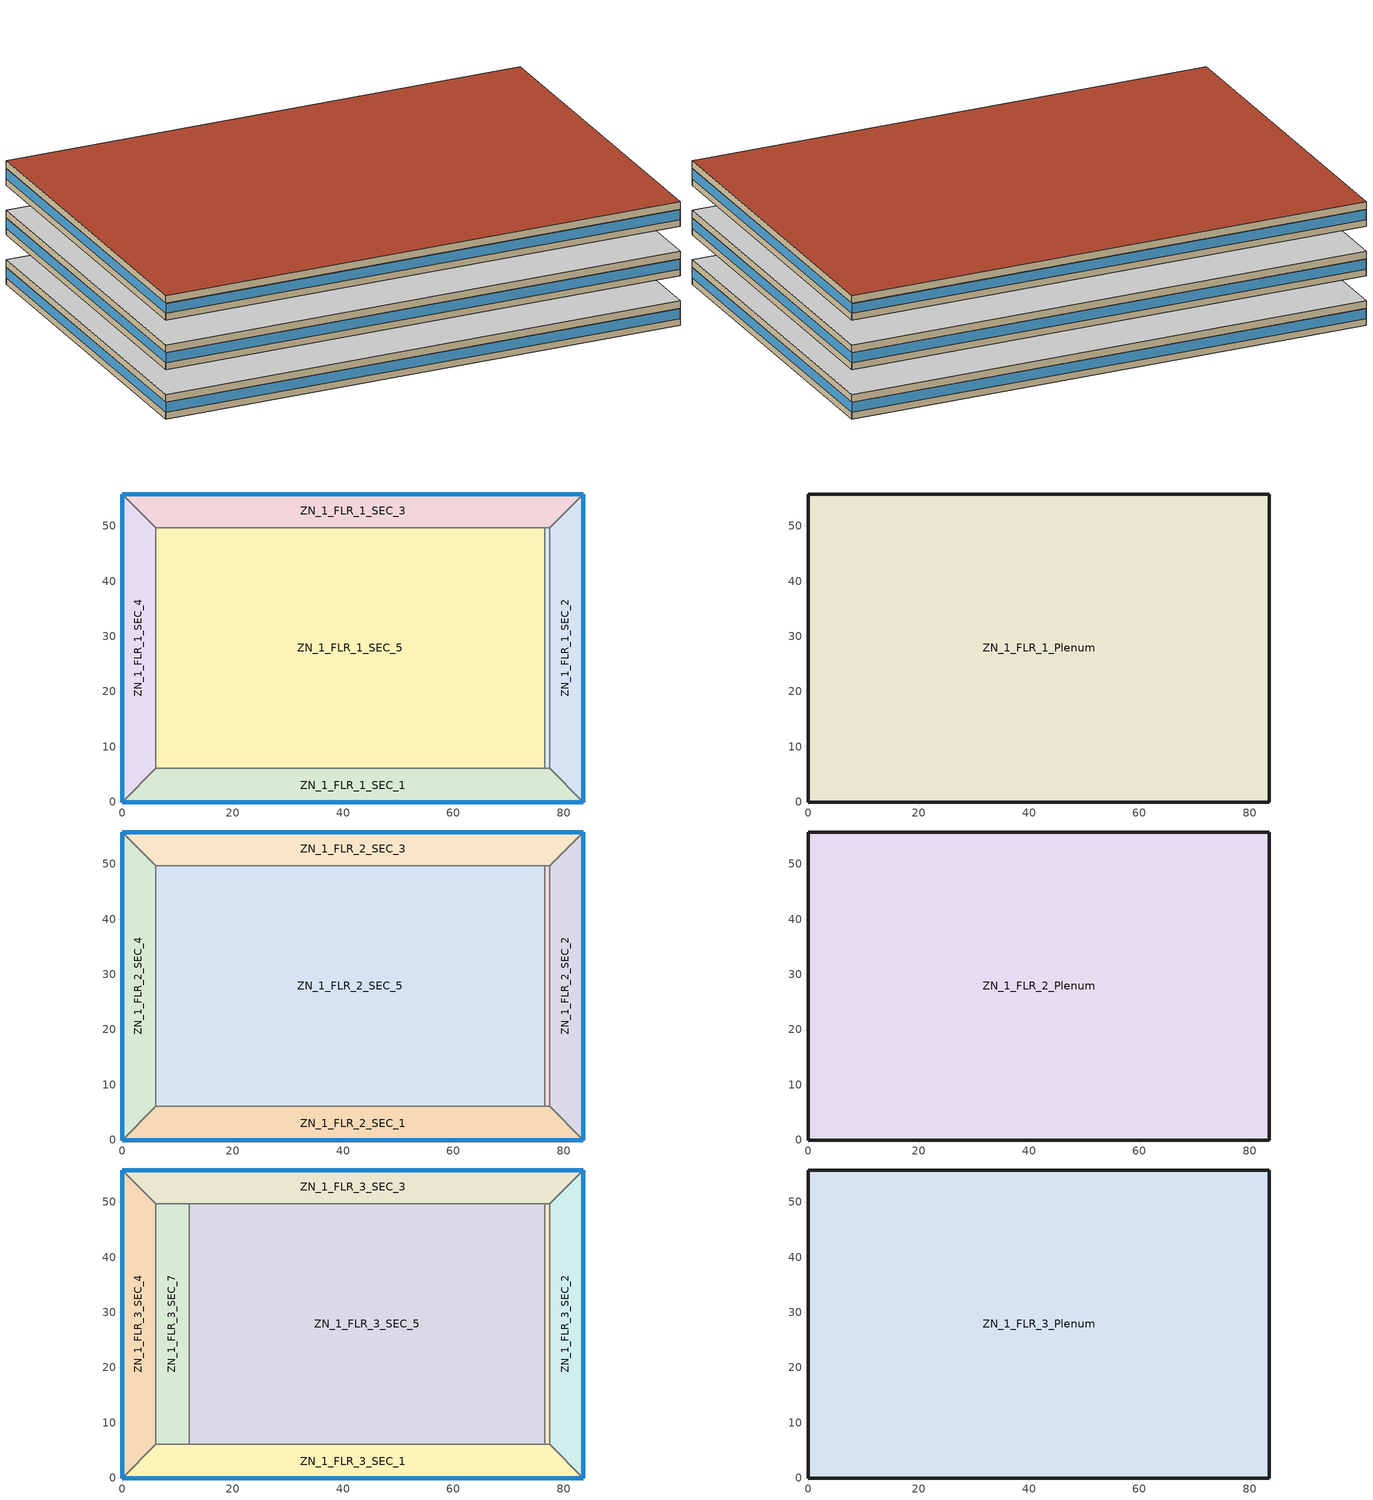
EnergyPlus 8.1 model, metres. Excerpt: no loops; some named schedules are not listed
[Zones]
ZN_1_FLR_1_SEC_1
 floor ground (ext_slab_8in_with_carpet): 77.42,6.1 83.52,0 0,0 6.1,6.1 z0
 wall outside (nonres_ext_wall): 0,0 83.52,0 z0:2.74
 wall to ZN_1_FLR_1_SEC_2 (int_wall): 83.52,0 77.42,6.1 z0:2.74
 wall to ZN_1_FLR_1_SEC_5 (int_wall): 76.5,6.1 6.1,6.1 z0:2.74
 wall to ZN_1_FLR_1_SEC_4 (int_wall): 6.1,6.1 0,0 z0:2.74
 wall to ZN_1_FLR_1_SEC_6 (int_wall): 77.42,6.1 76.5,6.1 z0:2.74
 window (SimpleWindow): 0.05,0 83.47,0 z1.1:2.69
 ceiling to ZN_1_FLR_1_Plenum (DropCeiling): 0,0 83.52,0 77.42,6.1 6.1,6.1 z2.74
ZN_1_FLR_1_SEC_2
 floor ground (ext_slab_8in_with_carpet): 83.52,55.78 83.52,0 77.42,6.1 77.42,49.68 z0
 wall outside (nonres_ext_wall): 83.52,0 83.52,55.78 z0:2.74
 wall to ZN_1_FLR_1_SEC_3 (int_wall): 83.52,55.78 77.42,49.68 z0:2.74
 wall to ZN_1_FLR_1_SEC_6 (int_wall): 77.42,49.68 77.42,6.1 z0:2.74
 window (SimpleWindow): 83.52,0.05 83.52,55.73 z1.1:2.69
 ceiling to ZN_1_FLR_1_Plenum (DropCeiling): 77.42,49.68 77.42,6.1 83.52,0 83.52,55.78 z2.74
ZN_1_FLR_1_SEC_3
 floor ground (ext_slab_8in_with_carpet): 83.52,55.78 77.42,49.68 6.1,49.68 0,55.78 z0
 wall outside (nonres_ext_wall): 83.52,55.78 0,55.78 z0:2.74
 wall to ZN_1_FLR_1_SEC_6 (int_wall): 76.5,49.68 77.42,49.68 z0:2.74
 wall to ZN_1_FLR_1_SEC_4 (int_wall): 0,55.78 6.1,49.68 z0:2.74
 wall to ZN_1_FLR_1_SEC_5 (int_wall): 6.1,49.68 76.5,49.68 z0:2.74
 window (SimpleWindow): 83.47,55.78 0.05,55.78 z1.1:2.69
 ceiling to ZN_1_FLR_1_Plenum (DropCeiling): 0,55.78 6.1,49.68 77.42,49.68 83.52,55.78 z2.74
ZN_1_FLR_1_SEC_4
 floor ground (ext_slab_8in_with_carpet): 6.1,49.68 6.1,6.1 0,0 0,55.78 z0
 wall outside (nonres_ext_wall): 0,55.78 0,0 z0:2.74
 wall to ZN_1_FLR_1_SEC_5 (int_wall): 6.1,6.1 6.1,49.68 z0:2.74
 window (SimpleWindow): 0,55.73 0,0.05 z1.1:2.69
 ceiling to ZN_1_FLR_1_Plenum (DropCeiling): 0,55.78 0,0 6.1,6.1 6.1,49.68 z2.74
ZN_1_FLR_1_SEC_5
 floor ground (ext_slab_8in_with_carpet): 76.5,49.68 76.5,6.1 6.1,6.1 6.1,49.68 z0
 wall to ZN_1_FLR_1_SEC_6 (int_wall): 76.5,6.1 76.5,49.68 z0:2.74
 ceiling to ZN_1_FLR_1_Plenum (DropCeiling): 6.1,49.68 6.1,6.1 76.5,6.1 76.5,49.68 z2.74
ZN_1_FLR_1_SEC_6
 floor ground (ext_slab_8in_with_carpet): 77.42,49.68 77.42,6.1 76.5,6.1 76.5,49.68 z0
 ceiling to ZN_1_FLR_1_Plenum (DropCeiling): 76.5,49.68 76.5,6.1 77.42,6.1 77.42,49.68 z2.74
ZN_1_FLR_1_Plenum
 wall outside (nonres_ext_wall): 0,0 83.52,0 83.52,55.78 0,55.78 0,0 z2.74:3.96
 ceiling adiabatic (int_slab_ceiling): 0,55.78 0,0 83.52,0 83.52,55.78 z3.96
ZN_1_FLR_2_SEC_1
 floor adiabatic (int_slab_floor): 77.42,6.1 83.52,0 0,0 6.1,6.1 z7.92
 wall outside (nonres_ext_wall): 0,0 83.52,0 z7.92:10.67
 wall to ZN_1_FLR_2_SEC_2 (int_wall): 83.52,0 77.42,6.1 z7.92:10.67
 wall to ZN_1_FLR_2_SEC_4 (int_wall): 6.1,6.1 0,0 z7.92:10.67
 wall to ZN_1_FLR_2_SEC_5 (int_wall): 76.5,6.1 6.1,6.1 z7.92:10.67
 wall to ZN_1_FLR_2_SEC_6 (int_wall): 77.42,6.1 76.5,6.1 z7.92:10.67
 window (SimpleWindow): 0.05,0 83.47,0 z9.02:10.61
 ceiling to ZN_1_FLR_2_Plenum (DropCeiling): 0,0 83.52,0 77.42,6.1 6.1,6.1 z10.67
ZN_1_FLR_2_SEC_2
 floor adiabatic (int_slab_floor): 83.52,55.78 83.52,0 77.42,6.1 77.42,49.68 z7.92
 wall outside (nonres_ext_wall): 83.52,0 83.52,55.78 z7.92:10.67
 wall to ZN_1_FLR_2_SEC_3 (int_wall): 83.52,55.78 77.42,49.68 z7.92:10.67
 wall to ZN_1_FLR_2_SEC_6 (int_wall): 77.42,49.68 77.42,6.1 z7.92:10.67
 window (SimpleWindow): 83.52,0.05 83.52,55.73 z9.02:10.61
 ceiling to ZN_1_FLR_2_Plenum (DropCeiling): 77.42,49.68 77.42,6.1 83.52,0 83.52,55.78 z10.67
ZN_1_FLR_2_SEC_3
 floor adiabatic (int_slab_floor): 83.52,55.78 77.42,49.68 6.1,49.68 0,55.78 z7.92
 wall outside (nonres_ext_wall): 83.52,55.78 0,55.78 z7.92:10.67
 wall to ZN_1_FLR_2_SEC_4 (int_wall): 0,55.78 6.1,49.68 z7.92:10.67
 wall to ZN_1_FLR_2_SEC_6 (int_wall): 76.5,49.68 77.42,49.68 z7.92:10.67
 wall to ZN_1_FLR_2_SEC_5 (int_wall): 6.1,49.68 76.5,49.68 z7.92:10.67
 window (SimpleWindow): 83.47,55.78 0.05,55.78 z9.02:10.61
 ceiling to ZN_1_FLR_2_Plenum (DropCeiling): 0,55.78 6.1,49.68 77.42,49.68 83.52,55.78 z10.67
ZN_1_FLR_2_SEC_4
 floor adiabatic (int_slab_floor): 6.1,49.68 6.1,6.1 0,0 0,55.78 z7.92
 wall outside (nonres_ext_wall): 0,55.78 0,0 z7.92:10.67
 wall to ZN_1_FLR_2_SEC_5 (int_wall): 6.1,6.1 6.1,49.68 z7.92:10.67
 window (SimpleWindow): 0,55.73 0,0.05 z9.02:10.61
 ceiling to ZN_1_FLR_2_Plenum (DropCeiling): 0,55.78 0,0 6.1,6.1 6.1,49.68 z10.67
ZN_1_FLR_2_SEC_5
 floor adiabatic (int_slab_floor): 76.5,49.68 76.5,6.1 6.1,6.1 6.1,49.68 z7.92
 wall inside (int_wall): 6.1,6.1 76.5,6.1 / 76.5,49.68 6.1,49.68 z7.92:10.67
 wall to ZN_1_FLR_2_SEC_6 (int_wall): 76.5,6.1 76.5,49.68 z7.92:10.67
 ceiling to ZN_1_FLR_2_Plenum (DropCeiling): 6.1,49.68 6.1,6.1 76.5,6.1 76.5,49.68 z10.67
ZN_1_FLR_2_SEC_6
 floor adiabatic (int_slab_floor): 77.42,49.68 77.42,6.1 76.5,6.1 76.5,49.68 z7.92
 ceiling to ZN_1_FLR_2_Plenum (DropCeiling): 76.5,49.68 76.5,6.1 77.42,6.1 77.42,49.68 z10.67
ZN_1_FLR_2_Plenum
 wall outside (nonres_ext_wall): 0,0 83.52,0 83.52,55.78 0,55.78 0,0 z10.67:11.89
 ceiling adiabatic (int_slab_ceiling): 0,55.78 0,0 83.52,0 83.52,55.78 z11.89
ZN_1_FLR_3_SEC_1
 floor adiabatic (int_slab_floor): 77.42,6.1 83.52,0 0,0 6.1,6.1 z15.85
 wall outside (nonres_ext_wall): 0,0 83.52,0 z15.85:18.59
 wall to ZN_1_FLR_3_SEC_2 (int_wall): 83.52,0 77.42,6.1 z15.85:18.59
 wall to ZN_1_FLR_3_SEC_4 (int_wall): 6.1,6.1 0,0 z15.85:18.59
 wall to ZN_1_FLR_3_SEC_6 (int_wall): 77.42,6.1 76.5,6.1 z15.85:18.59
 wall to ZN_1_FLR_3_SEC_7 (int_wall): 12.19,6.1 6.1,6.1 z15.85:18.59
 wall to ZN_1_FLR_3_SEC_5 (int_wall): 76.5,6.1 12.19,6.1 z15.85:18.59
 window (SimpleWindow): 0.05,0 83.47,0 z16.95:18.54
 ceiling to ZN_1_FLR_3_Plenum (DropCeiling): 0,0 83.52,0 77.42,6.1 6.1,6.1 z18.59
ZN_1_FLR_3_SEC_2
 floor adiabatic (int_slab_floor): 83.52,55.78 83.52,0 77.42,6.1 77.42,49.68 z15.85
 wall outside (nonres_ext_wall): 83.52,0 83.52,55.78 z15.85:18.59
 wall to ZN_1_FLR_3_SEC_3 (int_wall): 83.52,55.78 77.42,49.68 z15.85:18.59
 wall to ZN_1_FLR_3_SEC_6 (int_wall): 77.42,49.68 77.42,6.1 z15.85:18.59
 window (SimpleWindow): 83.52,0.05 83.52,55.73 z16.95:18.54
 ceiling to ZN_1_FLR_3_Plenum (DropCeiling): 77.42,49.68 77.42,6.1 83.52,0 83.52,55.78 z18.59
ZN_1_FLR_3_SEC_3
 floor adiabatic (int_slab_floor): 83.52,55.78 77.42,49.68 6.1,49.68 0,55.78 z15.85
 wall outside (nonres_ext_wall): 83.52,55.78 0,55.78 z15.85:18.59
 wall to ZN_1_FLR_3_SEC_4 (int_wall): 0,55.78 6.1,49.68 z15.85:18.59
 wall to ZN_1_FLR_3_SEC_7 (int_wall): 6.1,49.68 12.19,49.68 z15.85:18.59
 wall to ZN_1_FLR_3_SEC_6 (int_wall): 76.5,49.68 77.42,49.68 z15.85:18.59
 wall to ZN_1_FLR_3_SEC_5 (int_wall): 12.19,49.68 76.5,49.68 z15.85:18.59
 window (SimpleWindow): 83.47,55.78 0.05,55.78 z16.95:18.54
 ceiling to ZN_1_FLR_3_Plenum (DropCeiling): 0,55.78 6.1,49.68 77.42,49.68 83.52,55.78 z18.59
ZN_1_FLR_3_SEC_4
 floor adiabatic (int_slab_floor): 6.1,49.68 6.1,6.1 0,0 0,55.78 z15.85
 wall outside (nonres_ext_wall): 0,55.78 0,0 z15.85:18.59
 wall to ZN_1_FLR_3_SEC_7 (int_wall): 6.1,6.1 6.1,49.68 z15.85:18.59
 window (SimpleWindow): 0,55.73 0,0.05 z16.95:18.54
 ceiling to ZN_1_FLR_3_Plenum (DropCeiling): 0,55.78 0,0 6.1,6.1 6.1,49.68 z18.59
ZN_1_FLR_3_SEC_5
 floor adiabatic (int_slab_floor): 76.5,49.68 76.5,6.1 12.19,6.1 12.19,49.68 z15.85
 wall inside (int_wall): 12.19,6.1 76.5,6.1 / 76.5,49.68 12.19,49.68 z15.85:18.59
 wall to ZN_1_FLR_3_SEC_6 (int_wall): 76.5,6.1 76.5,49.68 z15.85:18.59
 wall to ZN_1_FLR_3_SEC_7 (int_wall): 12.19,49.68 12.19,6.1 z15.85:18.59
 ceiling to ZN_1_FLR_3_Plenum (DropCeiling): 12.19,49.68 12.19,6.1 76.5,6.1 76.5,49.68 z18.59
ZN_1_FLR_3_SEC_6
 floor adiabatic (int_slab_floor): 77.42,49.68 77.42,6.1 76.5,6.1 76.5,49.68 z15.85
 ceiling to ZN_1_FLR_3_Plenum (DropCeiling): 76.5,49.68 76.5,6.1 77.42,6.1 77.42,49.68 z18.59
ZN_1_FLR_3_SEC_7
 floor adiabatic (int_slab_floor): 12.19,49.68 12.19,6.1 6.1,6.1 6.1,49.68 z15.85
 ceiling to ZN_1_FLR_3_Plenum (DropCeiling): 6.1,49.68 6.1,6.1 12.19,6.1 12.19,49.68 z18.59
ZN_1_FLR_3_Plenum
 wall outside (nonres_ext_wall): 0,0 83.52,0 83.52,55.78 0,55.78 0,0 z18.59:19.81
 roof outside (nonres_roof): 0,55.78 0,0 83.52,0 83.52,55.78 z19.81
[Building]
LargeOffice: North Axis {deg}=0; Terrain=City; Loads Convergence Tolerance Value=0.04; Temperature Convergence Tolerance Value {deltaC}=0.2; Solar Distribution=FullInteriorAndExterior; Maximum Number of Warmup Days=25; Minimum Number of Warmup Days=6
[Site:Location]
Site:Location=Seattle Seattle Tacoma Intl A_WA_USA Design_Conditions; Latitude {N+ S-}=47.47; Longitude {W- E+}=-122.32; Time Zone Relative to GMT {GMT+/-}=-8; Elevation {m}=122
[SizingPeriod:DesignDay] Day of Month=21; Dry-Bulb Temperature Range Modifier Type=DefaultMultipliers; Humidity Condition Type=Wetbulb; Barometric Pressure {Pa}=99868; Rain {Yes/No}=No; Snow on ground {Yes/No}=No; Daylight Savings Time Indicator=No
Name | Month | Day Type | Maximum Dry-Bulb Temperature {C} | Daily Dry-Bulb Temperature Range {C} | Wetbulb at Maximum Dry-Bulb {C} | Wind Speed {m/s} design conditions vs. traditional 6.71 m/s (15 mph) | Wind Direction {Degrees; N=0, S=180} | Solar Model Indicator | Clearness {0.0 to 1.1} | Wind Speed {m/s} design conditions vs. traditional 3.35 m/s (7mph) | ASHRAE Clear Sky Optical Depth for Beam Irradiance (taub) | ASHRAE Clear Sky Optical Depth for Diffuse Irradiance (taud)
Seattle Seattle Tacoma Intl A Ann Htg 99.6% Condns DB | 12 | WinterDesignDay | -4.2 | 0 | -4.2 | 4.3 | 20 | ASHRAEClearSky | 0
Seattle Seattle Tacoma Intl A Ann Clg .4% Condns DB=>MWB | 8 | SummerDesignDay | 29.4 | 10.4 | 18.3 |  | 350 | ASHRAETau |  | 4.2 | 0.352 | 2.561
[Site:WaterMainsTemperature]
Calculation Method=Correlation; Annual Average Outdoor Air Temperature {C}=11.22; Maximum Difference In Monthly Average Outdoor Air Temperatures {deltaC}=14.3
[Material]
Name | Roughness | Thickness {m} | Conductivity {W/m-K} | Density {kg/m3} | Specific Heat {J/kg-K} | Thermal Absorptance | Solar Absorptance | Visible Absorptance | Absorptance:Thermal | Absorptance:Solar | Absorptance:Visible
Std Wood 6inch | MediumSmooth | 0.15 | 0.12 | 540 | 1210 | 0.9 | 0.7 | 0.7
AC02 Acoustic Ceiling | MediumSmooth | 0.0127 | 0.057 | 288 | 1339 | 0.9 | 0.7 | 0.2
F08 Metal surface | Smooth | 0.0008 | 45.28 | 7824 | 500
F13 Built-up roofing | Rough | 0.0095 | 0.16 | 1120 | 1460 |  |  |  | 0.9 | 0.7
G01 13mm gypsum board | Smooth | 0.0127 | 0.16 | 800 | 1090 |  |  |  | 0.9 | 0.7 | 0.5
200mm Normalweight concrete wall; 200mm Normalweight concrete floor | MediumRough | 0.2032 | 2.31 | 2322 | 832
100mm Normalweight concrete floor | MediumRough | 0.1016 | 2.31 | 2322 | 832
[Material:NoMass]
CP02 CARPET PAD: VeryRough, 0.21648, 0.9, 0.7, 0.8
Nonres_Roof_Insulation: MediumSmooth, 2.59654, 0.9, 0.7, 0.7
Nonres_Exterior_Wall_Insulation: MediumSmooth, 0.849827, 0.9, 0.7, 0.7
[Construction]
InteriorFurnishings: Std Wood 6inch
DropCeiling: AC02 Acoustic Ceiling
int_wall: G01 13mm gypsum board, G01 13mm gypsum board
ext_slab_8in_with_carpet: 200mm Normalweight concrete floor, CP02 CARPET PAD
int_slab_floor: 100mm Normalweight concrete floor, CP02 CARPET PAD
int_slab_ceiling: CP02 CARPET PAD, 100mm Normalweight concrete floor
nonres_roof: F13 Built-up roofing, Nonres_Roof_Insulation, F08 Metal surface
nonres_ext_wall: 200mm Normalweight concrete wall, Nonres_Exterior_Wall_Insulation, G01 13mm gypsum board
SimpleWindow: SimpleWindowLayer
[WindowMaterial:SimpleGlazingSystem]
SimpleWindowLayer: U-Factor {W/m2-K}=3.24; Solar Heat Gain Coefficient=0.39; Visible Transmittance=0.495
[WindowMaterial:Blind]
BLIND WITH MEDIUM REFLECTIVITY SLATS: Slat Orientation=Horizontal; Slat Width {m}=0.025; Slat Separation {m}=0.01875; Slat Thickness {m}=0.001; Slat Angle {deg}=45; Slat Conductivity {W/m-K}=0.9; Slat Beam Solar Transmittance=0; Front Side Slat Beam Solar Reflectance=0.5; Back Side Slat Beam Solar Reflectance=0.5; Slat Diffuse Solar Transmittance=0; Front Side Slat Diffuse Solar Reflectance=0.5; Back Side Slat Diffuse Solar Reflectance=0.5; Slat Beam Visible Transmittance=0; Front Side Slat Beam Visible Reflectance=0.5; Back Side Slat Beam Visible Reflectance=0.5; Slat Diffuse Visible Transmittance=0; Front Side Slat Diffuse Visible Reflectance=0.5; Back Side Slat Diffuse Visible Reflectance=0.5; Slat Infrared Hemispherical Transmittance=0; Front Side Slat Infrared Hemispherical Emissivity=0.9; Back Side Slat Infrared Hemispherical Emissivity=0.9; Blind to Glass Distance {m}=0.05; Blind Top Opening Multiplier=0.5; Blind Bottom Opening Multiplier=0.5; Blind Left Side Opening Multiplier=0.5; Blind Right Side Opening Multiplier=0.5
[WindowProperty:ShadingControl]
Interior bind glare control: Shading Type=InteriorBlind; Shading Control Type=OnIfHighGlare; Glare Control Is Active=YES; Shading Device Material=BLIND WITH MEDIUM REFLECTIVITY SLATS
[Zone] Ceiling Height {m}=autocalculate; Volume {m3}=autocalculate; Floor Area {m2}=autocalculate
Name | Type | Multiplier | Part of Total Floor Area
ZN_1_FLR_1_SEC_1; ZN_1_FLR_3_SEC_1; ZN_1_FLR_1_SEC_2; ZN_1_FLR_3_SEC_2; ZN_1_FLR_1_SEC_3; ZN_1_FLR_3_SEC_3; ZN_1_FLR_1_SEC_4; ZN_1_FLR_3_SEC_4; ZN_1_FLR_1_SEC_5; ZN_1_FLR_3_SEC_5 | 1 | 1 | Yes
ZN_1_FLR_2_SEC_1; ZN_1_FLR_2_SEC_2; ZN_1_FLR_2_SEC_3; ZN_1_FLR_2_SEC_4; ZN_1_FLR_2_SEC_5 | 1 | 2 | Yes
ZN_1_FLR_1_SEC_6; ZN_1_FLR_3_SEC_6; ZN_1_FLR_3_SEC_7 |  | 1 | Yes
ZN_1_FLR_2_SEC_6 |  | 2 | Yes
ZN_1_FLR_1_Plenum; ZN_1_FLR_3_Plenum |  | 1 | No
ZN_1_FLR_2_Plenum |  | 2 | No
[InternalMass] Construction=InteriorFurnishings
Name | Zone | Surface Area {m2}
ZN_1_FLR_1_SEC_1 Internal Mass | ZN_1_FLR_1_SEC_1 | 943.9
ZN_1_FLR_2_SEC_1 Internal Mass | ZN_1_FLR_2_SEC_1 | 943.9
ZN_1_FLR_3_SEC_1 Internal Mass | ZN_1_FLR_3_SEC_1 | 943.9
ZN_1_FLR_1_SEC_2 Internal Mass | ZN_1_FLR_1_SEC_2 | 605.7
ZN_1_FLR_2_SEC_2 Internal Mass | ZN_1_FLR_2_SEC_2 | 605.7
ZN_1_FLR_3_SEC_2 Internal Mass | ZN_1_FLR_3_SEC_2 | 605.7
ZN_1_FLR_1_SEC_3 Internal Mass | ZN_1_FLR_1_SEC_3 | 943.9
ZN_1_FLR_2_SEC_3 Internal Mass | ZN_1_FLR_2_SEC_3 | 943.9
ZN_1_FLR_3_SEC_3 Internal Mass | ZN_1_FLR_3_SEC_3 | 943.9
ZN_1_FLR_1_SEC_4 Internal Mass | ZN_1_FLR_1_SEC_4 | 605.7
ZN_1_FLR_2_SEC_4 Internal Mass | ZN_1_FLR_2_SEC_4 | 605.7
ZN_1_FLR_3_SEC_4 Internal Mass | ZN_1_FLR_3_SEC_4 | 605.7
ZN_1_FLR_1_SEC_5 Internal Mass | ZN_1_FLR_1_SEC_5 | 6137.7
ZN_1_FLR_2_SEC_5 Internal Mass | ZN_1_FLR_2_SEC_5 | 6137.7
ZN_1_FLR_3_SEC_5 Internal Mass | ZN_1_FLR_3_SEC_5 | 5606.3
ZN_1_FLR_3_SEC_7 Internal Mass | ZN_1_FLR_3_SEC_7 | 531.4
ZN_1_FLR_1_SEC_6 Internal Mass | ZN_1_FLR_1_SEC_6 | 79.7
ZN_1_FLR_2_SEC_6 Internal Mass | ZN_1_FLR_2_SEC_6 | 79.7
ZN_1_FLR_3_SEC_6 Internal Mass | ZN_1_FLR_3_SEC_6 | 79.7
[GroundHeatTransfer:Control]
GTP Control: Run Basement Preprocessor=No; Run Slab Preprocessor=Yes
[GroundHeatTransfer:Slab:Materials]
NMAT: Number of materials=2; ALBEDO: Surface Albedo: No Snow=0.16; ALBEDO: Surface Albedo: Snow=0.4; EPSLW: Surface Emissivity: No Snow=0.95; EPSLW: Surface Emissivity: Snow=0.95; Z0: Surface Roughness: No Snow {cm}=0.75; Z0: Surface Roughness: Snow {cm}=0.05; HIN: Indoor HConv: Downward Flow {W/m2-K}=6; HIN: Indoor HConv: Upward {W/m2-K}=9
[GroundHeatTransfer:Slab:MatlProps]
RHO: Slab Material density {kg/m3}=2322; RHO: Soil Density {kg/m3}=1200; CP: Slab CP {J/kg-K}=832; CP: Soil CP {J/kg-K}=1200; TCON: Slab k {W/m-K}=2.31; TCON: Soil k {W/m-K}=1
[GroundHeatTransfer:Slab:BoundConds]
EVTR: Is surface evapotranspiration modeled=FALSE; FIXBC: is the lower boundary at a fixed temperature=TRUE; TDEEPin {C}=10; USRHflag: Is the ground surface h specified by the user?=False
[GroundHeatTransfer:Slab:BldgProps]
IYRS: Number of years to iterate=10; Shape: Slab shape=0; HBLDG: Building height {m}=11.88; TIN1: January Indoor Average Temperature Setpoint {C}=21.111; TIN2: February Indoor Average Temperature Setpoint {C}=21.111; TIN3: March Indoor Average Temperature Setpoint {C}=21.111; TIN4: April Indoor Average Temperature Setpoint {C}=21.111; TIN5: May Indoor Average Temperature Setpoint {C}=21.111; TIN6: June Indoor Average Temperature Setpoint {C}=23.889; TIN7: July Indoor Average Temperature Setpoint {C}=23.889; TIN8: August Indoor Average Temperature Setpoint {C}=23.889; TIN9: September Indoor Average Temperature Setpoint {C}=23.889; TIN10: October Indoor Average Temperature Setpoint {C}=21.111; TIN11: November Indoor Average Temperature Setpoint {C}=21.111; TIN12: December Indoor Average Temperature Setpoint {C}=21.111; TINAmp: Daily Indoor sine wave variation amplitude {deltaC}=0; ConvTol: Convergence Tolerance=0.1
[GroundHeatTransfer:Slab:Insulation]
RINS: R value of under slab insulation {m2-K/W}=0; DINS: Width of strip of under slab insulation {m}=0; RVINS: R value of vertical insulation {m2-K/W}=0; ZVINS: Depth of vertical insulation {m}=0.2; IVINS: Flag: Is there vertical insulation=0
[GroundHeatTransfer:Slab:EquivalentSlab]
APRatio: The area to perimeter ratio for this slab {m}=16.72; SLABDEPTH: Thickness of slab on grade {m}=0.2032; CLEARANCE: Distance from edge of slab to domain edge {m}=15; ZCLEARANCE: Distance from bottom of slab to domain bottom {m}=15
[People] Number of People Calculation Method=Area/Person; Fraction Radiant=0.3; Sensible Heat Fraction=AUTOCALCULATE; Activity Level Schedule=ACTIVITY_SCH; Enable ASHRAE 55 Comfort Warnings=No; Mean Radiant Temperature Calculation Type=ZoneAveraged; Work Efficiency Schedule=WORK_EFF_SCH; Clothing Insulation Calculation Method=ClothingInsulationSchedule; Clothing Insulation Schedule=CLOTHING_SCH; Air Velocity Schedule=AIR_VELO_SCH; Thermal Comfort Model 1 Type=FANGER
Name | Zone or ZoneList | Number of People Schedule | Zone Floor Area per Person {m2/person}
ZN_1_FLR_1_SEC_1 People | ZN_1_FLR_1_SEC_1 | BLDG_OCC_SCH | 18
ZN_1_FLR_2_SEC_1 People | ZN_1_FLR_2_SEC_1 | BLDG_OCC_SCH | 18
ZN_1_FLR_3_SEC_1 People | ZN_1_FLR_3_SEC_1 | BLDG_OCC_SCH | 18
ZN_1_FLR_1_SEC_2 People | ZN_1_FLR_1_SEC_2 | BLDG_OCC_SCH | 18
ZN_1_FLR_2_SEC_2 People | ZN_1_FLR_2_SEC_2 | BLDG_OCC_SCH | 18
ZN_1_FLR_3_SEC_2 People | ZN_1_FLR_3_SEC_2 | BLDG_OCC_SCH | 18
ZN_1_FLR_1_SEC_3 People | ZN_1_FLR_1_SEC_3 | BLDG_OCC_SCH | 18
ZN_1_FLR_2_SEC_3 People | ZN_1_FLR_2_SEC_3 | BLDG_OCC_SCH | 18
ZN_1_FLR_3_SEC_3 People | ZN_1_FLR_3_SEC_3 | BLDG_OCC_SCH | 18
ZN_1_FLR_1_SEC_4 People | ZN_1_FLR_1_SEC_4 | FLR1_CONF_OCC_SCH | 2
ZN_1_FLR_2_SEC_4 People | ZN_1_FLR_2_SEC_4 | BLDG_OCC_SCH | 18
ZN_1_FLR_3_SEC_4 People | ZN_1_FLR_3_SEC_4 | BLDG_OCC_SCH | 18
ZN_1_FLR_1_SEC_5 People | ZN_1_FLR_1_SEC_5 | BLDG_OCC_SCH | 18
ZN_1_FLR_2_SEC_5 People | ZN_1_FLR_2_SEC_5 | BLDG_OCC_SCH | 18
ZN_1_FLR_3_SEC_5 People | ZN_1_FLR_3_SEC_5 | BLDG_OCC_SCH | 18
ZN_1_FLR_3_SEC_7 People | ZN_1_FLR_3_SEC_7 | FLR3_CONF_OCC_SCH | 2
[Lights] Schedule=BLDG_LIGHT_SCH_Base; Design Level Calculation Method=Watts/Area; Watts per Zone Floor Area {W/m2}=14.34; Return Air Fraction=0; Fraction Radiant=0; Fraction Visible=0.2; Fraction Replaceable=1; Return Air Fraction Calculated from Plenum Temperature=No
Name | Zone or ZoneList
ZN_1_FLR_1_SEC_1_Lights | ZN_1_FLR_1_SEC_1
ZN_1_FLR_2_SEC_1_Lights | ZN_1_FLR_2_SEC_1
ZN_1_FLR_3_SEC_1_Lights | ZN_1_FLR_3_SEC_1
ZN_1_FLR_1_SEC_2_Lights | ZN_1_FLR_1_SEC_2
ZN_1_FLR_2_SEC_2_Lights | ZN_1_FLR_2_SEC_2
ZN_1_FLR_3_SEC_2_Lights | ZN_1_FLR_3_SEC_2
ZN_1_FLR_1_SEC_3_Lights | ZN_1_FLR_1_SEC_3
ZN_1_FLR_2_SEC_3_Lights | ZN_1_FLR_2_SEC_3
ZN_1_FLR_3_SEC_3_Lights | ZN_1_FLR_3_SEC_3
ZN_1_FLR_1_SEC_4_Lights | ZN_1_FLR_1_SEC_4
ZN_1_FLR_2_SEC_4_Lights | ZN_1_FLR_2_SEC_4
ZN_1_FLR_3_SEC_4_Lights | ZN_1_FLR_3_SEC_4
ZN_1_FLR_1_SEC_5_Lights | ZN_1_FLR_1_SEC_5
ZN_1_FLR_2_SEC_5_Lights | ZN_1_FLR_2_SEC_5
ZN_1_FLR_3_SEC_5_Lights | ZN_1_FLR_3_SEC_5
ZN_1_FLR_3_SEC_7_Lights | ZN_1_FLR_3_SEC_7
ZN_1_FLR_1_SEC_6_Lights | ZN_1_FLR_1_SEC_6
ZN_1_FLR_2_SEC_6_Lights | ZN_1_FLR_2_SEC_6
ZN_1_FLR_3_SEC_6_Lights | ZN_1_FLR_3_SEC_6
[ElectricEquipment] Design Level Calculation Method=Watts/Area; Fraction Latent=0; Fraction Radiant=0.5; Fraction Lost=0
Name | Zone or ZoneList | Schedule | Watts per Zone Floor Area {W/m2}
ZN_1_FLR_1_SEC_1_MiscPlug_Equip_Equip | ZN_1_FLR_1_SEC_1 | BLDG_EQUIP_SCH_Adv | 8.1
ZN_1_FLR_2_SEC_1_MiscPlug_Equip_Equip | ZN_1_FLR_2_SEC_1 | BLDG_EQUIP_SCH_Adv | 8.1
ZN_1_FLR_3_SEC_1_MiscPlug_Equip_Equip | ZN_1_FLR_3_SEC_1 | BLDG_EQUIP_SCH_Adv | 8.1
ZN_1_FLR_1_SEC_2_MiscPlug_Equip_Equip | ZN_1_FLR_1_SEC_2 | BLDG_EQUIP_SCH_Adv | 8.1
ZN_1_FLR_2_SEC_2_MiscPlug_Equip_Equip | ZN_1_FLR_2_SEC_2 | BLDG_EQUIP_SCH_Adv | 8.1
ZN_1_FLR_3_SEC_2_MiscPlug_Equip_Equip | ZN_1_FLR_3_SEC_2 | BLDG_EQUIP_SCH_Adv | 8.1
ZN_1_FLR_1_SEC_3_MiscPlug_Equip_Equip | ZN_1_FLR_1_SEC_3 | BLDG_EQUIP_SCH_Adv | 8.1
ZN_1_FLR_2_SEC_3_MiscPlug_Equip_Equip | ZN_1_FLR_2_SEC_3 | BLDG_EQUIP_SCH_Adv | 8.1
ZN_1_FLR_3_SEC_3_MiscPlug_Equip_Equip | ZN_1_FLR_3_SEC_3 | BLDG_EQUIP_SCH_Adv | 8.1
ZN_1_FLR_1_SEC_4_MiscPlug_Equip_Equip | ZN_1_FLR_1_SEC_4 | BLDG_EQUIP_SCH_Adv | 8.1
ZN_1_FLR_2_SEC_4_MiscPlug_Equip_Equip | ZN_1_FLR_2_SEC_4 | BLDG_EQUIP_SCH_Adv | 8.1
ZN_1_FLR_3_SEC_4_MiscPlug_Equip_Equip | ZN_1_FLR_3_SEC_4 | BLDG_EQUIP_SCH_Adv | 8.1
ZN_1_FLR_1_SEC_5_MiscPlug_Equip_Equip | ZN_1_FLR_1_SEC_5 | BLDG_EQUIP_SCH_Adv | 8.1
ZN_1_FLR_2_SEC_5_MiscPlug_Equip_Equip | ZN_1_FLR_2_SEC_5 | BLDG_EQUIP_SCH_Adv | 8.1
ZN_1_FLR_3_SEC_5_MiscPlug_Equip_Equip | ZN_1_FLR_3_SEC_5 | BLDG_EQUIP_SCH_Adv | 8.1
ZN_1_FLR_3_SEC_7_MiscPlug_Equip_Equip | ZN_1_FLR_3_SEC_7 | BLDG_EQUIP_SCH_Adv | 8.1
ZN_1_FLR_1_SEC_6_MiscPlug_Equip_Equip | ZN_1_FLR_1_SEC_6 | DataCenter_Plug_SCH | 270
ZN_1_FLR_2_SEC_6_MiscPlug_Equip_Equip | ZN_1_FLR_2_SEC_6 | DataCenter_Plug_SCH | 270
ZN_1_FLR_3_SEC_6_MiscPlug_Equip_Equip | ZN_1_FLR_3_SEC_6 | DataCenter_Plug_SCH | 270
[Daylighting:Controls] Total Daylighting Reference Points=1; Z-Coordinate of First Reference Point {m}=0.9; Fraction of Zone Controlled by First Reference Point=0.8; Fraction of Zone Controlled by Second Reference Point=0; Illuminance Setpoint at First Reference Point {lux}=300; Illuminance Setpoint at Second Reference Point {lux}=300; Lighting Control Type=1; Maximum Allowable Discomfort Glare Index=22; Minimum Input Power Fraction for Continuous Dimming Control=0.1; Minimum Light Output Fraction for Continuous Dimming Control=0.1; Number of Stepped Control Steps=0; Probability Lighting will be Reset When Needed in Manual Stepped Control=1; Availability Schedule=ALWAYS_ON
Name | X-Coordinate of First Reference Point {m} | Y-Coordinate of First Reference Point {m} | Glare Calculation Azimuth Angle of View Direction Clockwise from Zone y-Axis {deg}
ZN_1_FLR_1_SEC_1; ZN_1_FLR_2_SEC_1; ZN_1_FLR_3_SEC_1 | 41.7576 | 4.1 | 180
ZN_1_FLR_1_SEC_2; ZN_1_FLR_2_SEC_2; ZN_1_FLR_3_SEC_2 | -47.2878 | 27.8892 | 90
ZN_1_FLR_1_SEC_3; ZN_1_FLR_2_SEC_3; ZN_1_FLR_3_SEC_3 | 35.6616 | -26.6903 | 0
ZN_1_FLR_1_SEC_4; ZN_1_FLR_2_SEC_4; ZN_1_FLR_3_SEC_4 | 4.1 | 27.8892 | 270
[ZoneInfiltration:DesignFlowRate] Schedule=INFIL_SCH_Base; Design Flow Rate Calculation Method=Flow/ExteriorWallArea; Flow per Exterior Surface Area {m3/s-m2}=0.00048; Constant Term Coefficient=0; Temperature Term Coefficient=0; Velocity Term Coefficient=0.224; Velocity Squared Term Coefficient=0
Name | Zone or ZoneList
ZN_1_FLR_1_SEC_1_Infiltration | ZN_1_FLR_1_SEC_1
ZN_1_FLR_2_SEC_1_Infiltration | ZN_1_FLR_2_SEC_1
ZN_1_FLR_3_SEC_1_Infiltration | ZN_1_FLR_3_SEC_1
ZN_1_FLR_1_SEC_2_Infiltration | ZN_1_FLR_1_SEC_2
ZN_1_FLR_2_SEC_2_Infiltration | ZN_1_FLR_2_SEC_2
ZN_1_FLR_3_SEC_2_Infiltration | ZN_1_FLR_3_SEC_2
ZN_1_FLR_1_SEC_3_Infiltration | ZN_1_FLR_1_SEC_3
ZN_1_FLR_2_SEC_3_Infiltration | ZN_1_FLR_2_SEC_3
ZN_1_FLR_3_SEC_3_Infiltration | ZN_1_FLR_3_SEC_3
ZN_1_FLR_1_SEC_4_Infiltration | ZN_1_FLR_1_SEC_4
ZN_1_FLR_2_SEC_4_Infiltration | ZN_1_FLR_2_SEC_4
ZN_1_FLR_3_SEC_4_Infiltration | ZN_1_FLR_3_SEC_4
ZN_1_FLR_1_SEC_5_Infiltration | ZN_1_FLR_1_SEC_5
ZN_1_FLR_2_SEC_5_Infiltration | ZN_1_FLR_2_SEC_5
ZN_1_FLR_3_SEC_5_Infiltration | ZN_1_FLR_3_SEC_5
ZN_1_FLR_3_SEC_7_Infiltration | ZN_1_FLR_3_SEC_7
ZN_1_FLR_1_Plenum_Infiltration | ZN_1_FLR_1_Plenum
ZN_1_FLR_2_Plenum_Infiltration | ZN_1_FLR_2_Plenum
ZN_1_FLR_3_Plenum_Infiltration | ZN_1_FLR_3_Plenum
ZN_1_FLR_1_SEC_6_Infiltration | ZN_1_FLR_1_SEC_6
ZN_1_FLR_2_SEC_6_Infiltration | ZN_1_FLR_2_SEC_6
ZN_1_FLR_3_SEC_6_Infiltration | ZN_1_FLR_3_SEC_6
[Exterior:Lights] Control Option=AstronomicalClock
Name | Schedule | Design Level {W}
ParkingLot_Lights | ParkingLightsSch | 23516
OtherExterior_Lights | ALWAYS_ON | 10124
[Exterior:FuelEquipment] Fuel Use Type=Electricity
Name | Schedule | Design Level {W}
Elevators | BLDG_ELEVATORS | 59648
Elevators_Lights_Fan | ELEV_LIGHT_FAN_SCH_Adv | 424
[AirLoopHVAC:ReturnPlenum]
Name | Zone
ZN_1_FLR_1_Return_Plenum | ZN_1_FLR_1_Plenum
ZN_1_FLR_2_Return_Plenum | ZN_1_FLR_2_Plenum
ZN_1_FLR_3_Return_Plenum | ZN_1_FLR_3_Plenum
[EnergyManagementSystem:Sensor]
Name | Output:Variable or Output:Meter Index Key | Output:Variable or Output:Meter
HVAC_Sch_Status1 | HVACOperationSchd VAV_1 | Schedule Value
HVAC_Sch_Status2 | HVACOperationSchd VAV_2 | Schedule Value
HVAC_Sch_Status3 | HVACOperationSchd VAV_3 | Schedule Value
VAV1_CoolC_TempSP | VAV_1_CoolC 1-VAV_1_FanNode | System Node Setpoint Temperature
VAV2_CoolC_TempSP | VAV_2_CoolC 1-VAV_2_FanNode | System Node Setpoint Temperature
VAV3_CoolC_TempSP | VAV_3_CoolC 1-VAV_3_FanNode | System Node Setpoint Temperature
TWb | * | Site Outdoor Air WetBulb Temperature
T_WB_OA |  | Site Outdoor Air WetBulb Temperature
OAT | * | Site Outdoor Air Drybulb Temperature
T_amb | * | Site Outdoor Air DryBulb Temperature
[EnergyManagementSystem:Actuator]
Name | Actuated Component Unique | Actuated Component Type | Actuated Component Control Type
Tower_TempSP_Actuator; TowerT | Tower Loop Setpoint Sched | Schedule:Compact | Schedule Value
NP_A | Night Purge Availability | Schedule:Compact | Schedule Value
Pump_Sch_Actuator | PumpOperationSchd | Schedule:Compact | Schedule Value
Pump_Sch_Actuator2 | PumpOperationSchd2 | Schedule:Compact | Schedule Value
Pump_Sch_Actuator3 | PumpOperationSchd3 | Schedule:Compact | Schedule Value
WSE | Waterside Economizer Schedule | Schedule:Constant | Schedule Value
ChwT | CoolSys1 Loop Setpoint Sched | Schedule:Compact | SChedule Value
SAT | Fixed-Supply-Air-Temp-Sch | Schedule:Compact | Schedule Value
[EnergyManagementSystem:ProgramCallingManager]
CHWST_Initiate_Program: BeginNewEnvironment; CHWST_Initiate
LeakageHeat_Manager: AfterPredictorAfterHVACManagers; LeakageHeat_Main
Tower_TempReset_Manager: AfterPredictorAfterHVACManagers; Tower_TempReset
WSE_Manager: BeginTimestepBeforePredictor; WSE_Control
SP_Reset_Manager: InsideHVACSystemIterationLoop; SP_Reset
Night_Purge_Manager: BeginTimestepBeforePredictor; Night_Purge_Availability
SET_RESET_Manager: AfterPredictorAfterHVACManagers; SAT_RESET
[EnergyManagementSystem:Program]
PumpRunCtl: SET Pump_Sch_Actuator = NULL; IF HVAC_Sch_Status1 == 0 && HVAC_Sch_Status2 == 0 && HVAC_Sch_Status3 == 0; IF VAV_1_Run_Status > 0 || VAV_2_Run_Status > 0 || VAV_3_Run_Status > 0; SET Pump_Sch_Actuator = 1; ENDIF; ENDIF
LeakageHeat_Main: SET HW_Flow = 0; IF VAV1_Sec1_Htg > 0 || VAV1_Sec2_Htg > 0 || VAV1_Sec3_Htg > 0; SET HW_Flow = 1; ENDIF; IF VAV1_Sec4_Htg > 0 || VAV1_Sec5_Htg > 0; SET HW_Flow = 1; ENDIF; IF VAV2_Sec1_Htg > 0 || VAV2_Sec2_Htg > 0 || VAV2_Sec3_Htg > 0; SET HW_Flow = 1; ENDIF; IF VAV2_Sec4_Htg > 0 || VAV2_Sec5_Htg > 0; SET HW_Flow = 1; ENDIF; IF VAV3_Sec1_Htg > 0 || VAV3_Sec2_Htg > 0 || VAV3_Sec3_Htg > 0; SET HW_Flow = 1; ENDIF; IF VAV3_Sec4_Htg > 0 || VAV3_Sec5_Htg > 0 || VAV3_Sec7_Htg > 0; SET HW_Flow = 1; ENDIF; IF HW_Flow == 1; IF VAV1_MA_Temp < VAV1_CoolC_TempSP; SET VAV1_HeatC_TempSP = VAV1_CoolC_TempSP; ELSE; SET VAV1_HeatC_TempSP = VAV1_MA_Temp + 2; ENDIF; IF VAV2_MA_Temp < VAV2_CoolC_TempSP; SET VAV2_HeatC_TempSP = VAV2_CoolC_TempSP; ELSE; SET VAV2_HeatC_TempSP = VAV2_MA_Temp + 2; ENDIF; IF VAV3_MA_Temp < VAV3_CoolC_TempSP; SET VAV3_HeatC_TempSP = VAV3_CoolC_TempSP; ELSE; SET VAV3_HeatC_TempSP = VAV3_MA_Temp + 2; ENDIF; ELSE; SET VAV1_HeatC_TempSP = VAV1_CoolC_TempSP; SET VAV2_HeatC_TempSP = VAV2_CoolC_TempSP; SET VAV3_HeatC_TempSP = VAV3_CoolC_TempSP; ENDIF
PumpRunCtl2: IF CH2_Status==0; SET Chiller2PumpStatus = 0; SET Chiller2PumpFlow = 0; ELSE; SET Chiller2PumpStatus = 1; SET Chiller2PumpFlow = Chiller2PumpDesignFlow; ENDIF; IF B2_Status==0; SET Boiler2PumpStatus=0; SET Boiler2PumpFlow=0; ELSE; SET Boiler2PumpStatus = 1; SET Boiler2PumpFlow = Boiler2PumpDesignFlow; ENDIF; IF CH1_Status>0; SET Pump_Sch_Actuator2 = 1; ELSE; SET Pump_Sch_Actuator2= 0; ENDIF
WSE_Control: SET WSE=0; IF TWb<6; SET WSE=1; SET ChWT = @Max Twb+4.5 6.67; SET TowerT= ChWT-0.5; ELSEIF (Twb+4)<18.3; SET TowerT=18.3; ELSEIF (Twb+4)<26.7; SET TowerT=Twb+4; ELSE; SET TowerT= 26.7; ENDIF; IF TWb<6; SET ChWT = @Max Twb+4.5 6.67; ELSEIF OAT<15.6; SET CHWT=10; ELSEIF OAT<26.7; SET CHWT=6.67+(26.7-OAT)/(26.7-15.6)*3.33    ELSE; SET CHWT=6.67; ENDIF
Tower_TempReset: IF (T_WB_OA + 4) >= 18.3; IF (T_WB_OA + 4) <= 26.7; SET Tower_TempSP_Actuator = T_WB_OA + 4; ELSE; SET Tower_TempSP_Actuator = 26.7; ENDIF; ELSE; SET Tower_TempSP_Actuator = 18.3; ENDIF
SP_Reset: SET FPRMax1=1500; SET FPRMax2=1500; SET FPRMax3=1500; SET VAV1Max= @Max VAV1_1 VAV1_2; SET VAV1Max= @Max VAV1Max VAV1_3; SET VAV1Max= @Max VAV1Max VAV1_4; SET VAV1Max= @Max VAV1Max VAV1_5; SET VAV2Max= @Max VAV2_1 VAV2_2; SET VAV2Max= @Max VAV2Max VAV2_3; SET VAV2Max= @Max VAV2Max VAV2_4; SET VAV2Max= @Max VAV2Max VAV2_5; SET VAV3Max= @Max VAV3_1 VAV3_2; SET VAV3Max= @Max VAV3Max VAV3_3; SET VAV3Max= @Max VAV3Max VAV3_4; SET VAV3Max= @Max VAV3Max VAV3_5; SET VAV3Max= @Max VAV3Max VAV3_7; SET FPR_1= FPRMax1*VAV1Max/0.95; SET FPR_1 = @Max FPR_1 FPRMax1*0.5; SET FPR_1 = @Min FPR_1 FPRMax1; SET FPR_2= FPRMax2*VAV2Max/0.95; SET FPR_2 = @Max FPR_2 FPRMax2*0.5; SET FPR_2 = @Min FPR_2 FPRMax2; SET FPR_3= FPRMax3*VAV3Max/0.95; SET FPR_3 = @Max FPR_3 FPRMax3*0.5; SET FPR_3 = @Min FPR_3 FPRMax3
CHWST_Initiate: SET CHWSupplyTemp=(44-32)*0.555556
Night_Purge_Availability: SET OATPrev2Days = @TrendAverage OAT_Trend 288; IF OATPrev2Days >15.6 && Hour>=4 && Hour<5; SET NP_A =1; ELSE; SET NP_A=0; ENDIF
SAT_RESET: If T_amb >23.89; SET SAT=12.8; Elseif T_amb>7.22; SET SAT =12.78+(2.78*(23.89-T_amb)/(23.89-7.22)); Else; SET SAT=15.56; ENDIF
[EnergyManagementSystem:OutputVariable]
Name | EMS Variable | Type of Data in Variable | Update Frequency | EMS Program or Subroutine
Tower Setpoint Temp | TowerT | Averaged | SystemTimestep | WSE_Control
Tower_TempSP_Actuator | Tower_TempSP_Actuator | Averaged | SystemTimeStep
T_WB_OA | T_WB_OA | Averaged | SystemTimeStep
VAV_1 Maximum Damper Position | VAV1Max | Averaged | SystemTimestep | SP_Reset
VAV_2 Maximum Damper Position | VAV2Max | Averaged | SystemTimestep | SP_Reset
VAV_3 Maximum Damper Position | VAV3Max | Averaged | SystemTimestep | SP_Reset
OAT Previous 2 Days | OATPrev2Days | Averaged | SystemTimestep | Night_Purge_Availability
SAT Setpoint | SAT | AVERAGED | SystemTimestep
[EnergyManagementSystem:GlobalVariable]
CHWSupplyTemp
ChillerPrev2Days
[EnergyManagementSystem:TrendVariable]
OAT_Trend: EMS Variable=OAT; Number of Timesteps to be Logged=288
[AvailabilityManager:NightCycle] Applicability Schedule=Night Cycle Availability; Control Type=CycleOnAny; Thermostat Tolerance {deltaC}=1; Cycling Run Time {s}=1800
Name | Fan Schedule Nam | Fan Schedule
VAV_1 Availability Manager | HVACOperationSchd VAV_1
VAV_2 Availability Manager |  | HVACOperationSchd VAV_2
VAV_3 Availability Manager |  | HVACOperationSchd VAV_3
[ElectricLoadCenter:Transformer]
Transformer 1: Availability Schedule=ALWAYS_ON; Transformer Usage=PowerInFromGrid; Rated Capacity {VA}=300000; Phase=3; Conductor Material=Aluminum; Full Load Temperature Rise {C}=150; Fraction of Eddy Current Losses=0.1; Performance Input Method=NominalEfficiency; Nameplate Efficiency=0.95; Per Unit Load for Nameplate Efficiency=0.35; Reference Temperature for Nameplate Efficiency {C}=75; Consider Transformer Loss for Utility Cost=Yes; Meter 1=InteriorEquipment:Electricity
[UtilityCost:Tariff]
Name | Output Meter | Conversion Factor Choice | Time of Use Period Schedule | Season Schedule | Demand Window Length | Monthly Charge or Variable | Group
VirginiaElec_GS-3LargeOnPeak | Electricity:Facility | kWh | VirginiaElectTOUSched | VirginiaElectSeasonSched | HalfHour | 119.8 | Comm Elect
VirginiaElec_GS-2MediumDemand; VirginiaElec_GS-1SmallGenServ | Electricity:Facility | kWh |  | VirginiaElectSeasonSched | HalfHour | 11.47 | Comm Elect
VA_EIAMonthlyRateGas | Gas:Facility | MCF |  |  |  | 0 | Comm Gas
[UtilityCost:Qualify] Variable=TotalDemand; Season=Annual; Threshold Test=Count
Name | Tariff | Qualify Type | Threshold Value or Variable | Number of Months
MinDemand500kw | VirginiaElec_GS-3LargeOnPeak | Minimum | 500 | 12
MaxDemand500kw | VirginiaElec_GS-2MediumDemand | Maximum | 500 | 1
MinDemand30kw | VirginiaElec_GS-2MediumDemand | Minimum | 30 | 12
MaxDemand30kw | VirginiaElec_GS-1SmallGenServ | Maximum | 30 | 1
[UtilityCost:Charge:Simple]
Name | Tariff | Source Variable | Season | Category Variable | Cost per Unit Value or Variable
AnnualOn-PeakEnergyCharge | VirginiaElec_GS-3LargeOnPeak | PeakEnergy | Annual | EnergyCharges | 0.004
AnnualOffPeakEnergyCharge | VirginiaElec_GS-3LargeOnPeak | OffPeakEnergy | Annual | EnergyCharges | 0.0027
AnnualAllDayAEnergyCharge | VirginiaElec_GS-3LargeOnPeak | totalEnergy | Annual | EnergyCharges | 0.0176
AnnualAllDayBEnergyCharge | VirginiaElec_GS-3LargeOnPeak | totalEnergy | Annual | EnergyCharges | 0.0014
AnnualDistributionDemandCharge | VirginiaElec_GS-3LargeOnPeak | totalDemand | Annual | DemandCharges | 2.12
OnPeakElectSuppyDemandCharge | VirginiaElec_GS-3LargeOnPeak | peakDemand | Annual | DemandCharges | 12.154
AnnualElecSupplyAdjDemandCharge | VirginiaElec_GS-3LargeOnPeak | totalDemand | Annual | DemandCharges | -0.64
taxofsixPercent | VirginiaElec_GS-3LargeOnPeak | SubTotal | Annual | Taxes | 0.06
AnnualFuelRiderAEnergyCharge | VirginiaElec_GS-2MediumDemand | totalEnergy | Annual | EnergyCharges | 0.0176
AnnualFuelRiderBEnergyCharge | VirginiaElec_GS-2MediumDemand | totalEnergy | Annual | EnergyCharges | 0.0014
AnnualDistributionDemandCharge | VirginiaElec_GS-2MediumDemand | totalDemand | Annual | DemandCharges | 3.387
SummerDistributionDemandCharge | VirginiaElec_GS-2MediumDemand | totalDemand | Summer | DemandCharges | 2.844
WinterDistributionDemandCharge | VirginiaElec_GS-2MediumDemand | totalDemand | Winter | DemandCharges | 1.406
taxofsixPercent | VirginiaElec_GS-2MediumDemand | SubTotal | Annual | Taxes | 0.06
AnnualFuelRiderAEnergyCharge | VirginiaElec_GS-1SmallGenServ | totalEnergy | Annual | EnergyCharges | 0.0176
AnnualFuelRiderBEnergyCharge | VirginiaElec_GS-1SmallGenServ | totalEnergy | Annual | EnergyCharges | 0.0014
taxofsixPercent | VirginiaElec_GS-1SmallGenServ | SubTotal | Annual | Taxes | 0.06
MonthlyRateGasCharge | VA_EIAMonthlyRateGas | totalEnergy | Annual | EnergyCharges | VA_MonthlyGasRates
TaxofSixPercent | VA_EIAMonthlyRateGas | SubTotal | Annual | Taxes | 0.06
[UtilityCost:Charge:Block] Source Variable=TotalEnergy; Category Variable=EnergyCharges
Name | Tariff | Season | Block Size Multiplier Value or Variable | Block Size 1 Value or Variable | Block 1 Cost per Unit Value or Variable | Block Size 2 Value or Variable | Block 2 Cost per Unit Value or Variable | Block Size 3 Value or Variable | Block 3 Cost per Unit Value or Variable | Block Size 4 Value or Variable | Block 4 Cost per Unit Value or Variable
AnnualEnergycharge | VirginiaElec_GS-2MediumDemand | Annual | TotalDemand | 150 | 0.0462 | 300 | 0.0259 | 450 | 0.0112 | remaining | 0.0027
SummerEnergycharge | VirginiaElec_GS-1SmallGenServ | Summer |  | 1400 | 0.0574 | remaining | 0.0629
WinterEnergycharge | VirginiaElec_GS-1SmallGenServ | Winter |  | 1400 | 0.0574 | remaining | 0.0369
[UtilityCost:Variable]
VA_MonthlyGasRates: Tariff=VA_EIAMonthlyRateGas; Variable Type=Currency; January Value=9.65; February Value=9.96; March Value=9.37; April Value=9.78; May Value=10.23; June Value=10.87; July Value=11.06; August Value=11.03; September Value=10.82; October Value=10.61; November Value=9.25; December Value=9.22
[Schedule:Compact]
BLDG_LIGHT_SCH_Base: Through: 12/31, For: Weekdays, Until: 05:00, 0.15, Until: 07:00, 0.15, Until: 08:00, 0.3, Until: 17:00, 0.7875, Until: 18:00, 0.5, Until: 20:00, 0.3, Until: 22:00, 0.2, Until: 23:00, 0.15, Until: 24:00, 0.15, For: SummerDesignDay, Until: 24:00, 1, For: Saturday, Until: 06:00, 0.15, Until: 08:00, 0.15, Until: 12:00, 0.3, Until: 17:00, 0.15, Until: 24:00, 0.15, For: WinterDesignDay, Until: 24:00, 0, For: Sunday Holidays AllOtherDays, Until: 24:00, 0.15
BLDG_EQUIP_SCH_Adv: Through: 12/31, For: Weekdays, Until: 08:00, 0.31, Until: 12:00, 0.86, Until: 13:00, 0.75, Until: 17:00, 0.86, Until: 18:00, 0.45, Until: 24:00, 0.31, For: SummerDesignDay, Until: 24:00, 1, For: Saturday, Until: 06:00, 0.2, Until: 08:00, 0.3, Until: 12:00, 0.4, Until: 17:00, 0.3, Until: 24:00, 0.2, For: WinterDesignDay, Until: 24:00, 0, For: Sunday Holidays AllOtherDays, Until: 24:00, 0.2
DataCenter_Plug_SCH: Through: 12/31, For: Weekdays, Until: 08:00, 0.75, Until: 18:00, 1, Until: 24:00, 0.75, For: SummerDesignDay, Until: 24:00, 1, For: Saturday, Until: 08:00, 0.75, Until: 14:00, 1, Until: 24:00, 0.75, For: WinterDesignDay, Until: 24:00, 0, For: Sunday Holidays AllOtherDays, Until: 24:00, 0.75
ParkingLightsSch: Through: 12/31, For: Weekdays, Until: 5:00, 0.25, Until: 19:00, 1, Until: 24:00, 0.25, For: SummerDesignDay, Until: 24:00, 1, For: Saturday, Until: 05:00, 0.25, Until: 19:00, 1, Until: 24:00, 0.25, For: WinterDesignDay, Until: 24:00, 1, For: Sunday Holidays AllOtherDays, Until: 24:00, 0.25
BLDG_OCC_SCH: Through: 12/31, For: Weekdays, Until: 06:00, 0, Until: 07:00, 0.1, Until: 08:00, 0.2, Until: 12:00, 0.95, Until: 13:00, 0.5, Until: 17:00, 0.95, Until: 18:00, 0.3, Until: 22:00, 0.1, Until: 24:00, 0.05, For: SummerDesignDay, Until: 06:00, 0, Until: 22:00, 1, Until: 24:00, 0.05, For: Saturday, Until: 06:00, 0, Until: 08:00, 0.1, Until: 12:00, 0.3, Until: 17:00, 0.1, Until: 19:00, 0.05, Until: 24:00, 0, For: WinterDesignDay, Until: 24:00, 0, For: Sunday Holidays AllOtherDays, Until: 06:00, 0, Until: 18:00, 0.05, Until: 24:00, 0
FLR1_CONF_OCC_SCH: Through: 12/31, For: Weekdays, Until: 06:00, 0, Until: 08:00, 0, Until: 10:00, 1, Until: 14:00, 0, Until: 15:00, 1, Until: 24:00, 0, For: SummerDesignDay, Until: 06:00, 0, Until: 22:00, 1, Until: 24:00, 0, For: Saturday, Until: 24:00, 0, For: WinterDesignDay, Until: 24:00, 0, For: Sunday Holidays AllOtherDays, Until: 24:00, 0
FLR3_CONF_OCC_SCH: Through: 12/31, For: Weekdays, Until: 10:00, 0, Until: 11:00, 1, Until: 14:00, 0, Until: 16:00, 1, Until: 24:00, 0, For: SummerDesignDay, Until: 06:00, 0, Until: 22:00, 1, Until: 24:00, 0, For: Saturday, Until: 24:00, 0, For: WinterDesignDay, Until: 24:00, 0, For: Sunday Holidays AllOtherDays, Until: 24:00, 0
BLDG_ELEVATORS; ELEV_LIGHT_FAN_SCH_Adv: Through: 12/31, For: Weekdays, Until: 07:00, 0, Until: 08:00, 0.35, Until: 09:00, 0.69, Until: 10:00, 0.43, Until: 11:00, 0.37, Until: 12:00, 0.43, Until: 13:00, 0.58, Until: 14:00, 0.48, Until: 15:00, 0.37, Until: 16:00, 0.37, Until: 17:00, 0.46, Until: 18:00, 0.62, Until: 19:00, 0.2, Until: 20:00, 0.12, Until: 21:00, 0.04, Until: 22:00, 0.04, Until: 23:00, 0, Until: 24:00, 0, For: Saturday, Until: 07:00, 0, Until: 08:00, 0.16, Until: 09:00, 0.14, Until: 10:00, 0.21, Until: 11:00, 0.18, Until: 12:00, 0.25, Until: 13:00, 0.21, Until: 14:00, 0.13, Until: 15:00, 0.08, Until: 16:00, 0.04, Until: 17:00, 0.05, Until: 18:00, 0.06, Until: 24:00, 0, For: Sunday Holidays AllOtherDays, Until: 24:00, 0
HVACOperationSchd VAV_1; HVACOperationSchd VAV_2; HVACOperationSchd VAV_3: Through: 12/31, For: Weekdays SummerDesignDay WinterDesignDay, Until: 08:00, 0, Until: 22:00, 1, Until: 24:00, 0, For: Saturday, Until: 08:00, 0, Until: 18:00, 1, Until: 24:00, 0, For: Sunday Holidays AllOtherDays, Until: 07:00, 0, Until: 18:00, 0, Until: 24:00, 0
INFIL_SCH_Base: Through: 12/31, For: Weekdays, Until: 05:00, 1, Until: 22:00, 0.25, Until: 24:00, 1, For: Saturday, Until: 05:00, 1, Until: 18:00, 0.25, Until: 24:00, 1, For: SummerDesignDay WinterDesignDay, Until: 24:00, 1, For: Sunday Holidays AllOtherDays, Until: 24:00, 1
ALWAYS_ON: Through: 12/31, For: AllDays, Until: 24:00, 1
ACTIVITY_SCH: Through: 12/31, For: AllDays, Until: 24:00, 132
WORK_EFF_SCH: Through: 12/31, For: AllDays, Until: 24:00, 0
AIR_VELO_SCH: Through: 12/31, For: AllDays, Until: 24:00, 0.254
CLOTHING_SCH: Through: 04/30, For: AllDays, Until: 24:00, 1, Through: 09/30, For: AllDays, Until: 24:00, 0.7, Through: 12/31, For: AllDays, Until: 24:00, 1
Tower Loop Setpoint Sched: Through: 12/31, For: AllDays, Until: 24:00, 26.7
